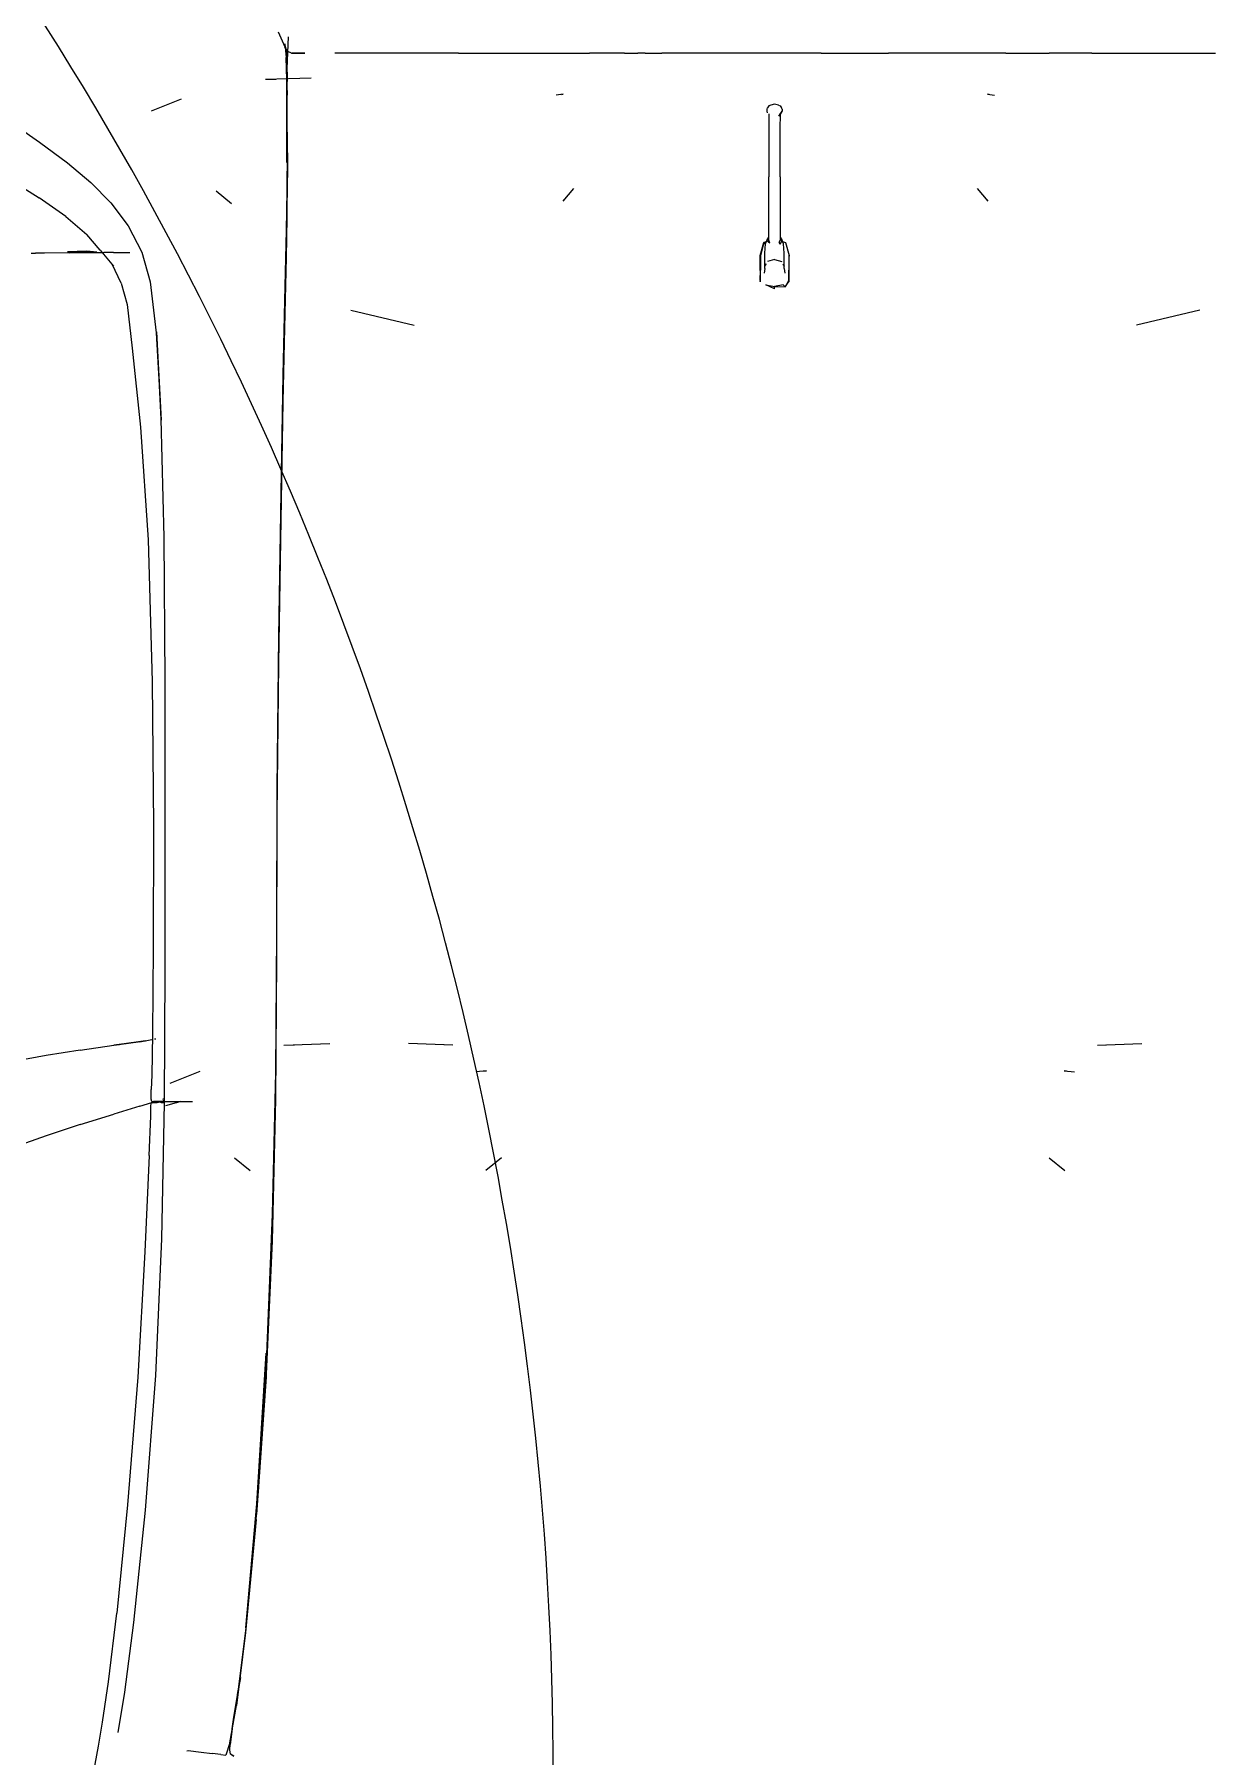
# Model space of a CAD drawing. Header units: millimetres. Extents: x -49742 to -28323, y -43447 to -3800.
# Drawn here: x -44496 to -43394, y -40142 to -38535 of the extents above; entities that cross this region are included whole.
import ezdxf

# ---------------------------------------------------------------- set-up
doc = ezdxf.new("R2010")
doc.units = ezdxf.units.MM
doc.layers.add('A-DETL-THIN', color=151, linetype='Continuous', lineweight=9)
doc.layers.add('G-IMPT', color=8, linetype='Continuous', lineweight=9)

# ---------------------------------------------------------------- blocks, each defined once
blk = doc.blocks.new('CRT_Fiat Punto - Punto_dwg-985961-PONTOS ELÉTRICOS GARAGEM')
at = {"layer": 'G-IMPT'}
for p, q in [((822.12, 130.78), (822.73, 129.39)), ((822.78, 129.36), (822.74, 129.67)), ((822.74, 129.67), (822.86, 128.39)), ((822.96, 127.39), (823.06, 130.31)), ((823, 128.95), (822.73, 129.39)), ((822.78, 129.36), (822.86, 128.39)), ((822.96, 125.33), (822.86, 128.39)), ((822.86, 128.39), (822.91, 126.31)), ((822.91, 127.51), (822.89, 129.13)), ((823.36, 128.81), (823, 128.95)), ((823.36, 128.81), (824.6, 128.81)), ((823.36, 128.81), (823.41, 128.81)), ((824.6, 128.81), (823.41, 128.81)), ((831.05, 128.81), (827.36, 128.81)), ((834.92, 128.81), (831.05, 128.81)), ((838.87, 128.81), (834.92, 128.81)), ((838.87, 128.81), (842.83, 128.81)), ((842.83, 128.81), (846.86, 128.81)), ((846.86, 128.81), (851.04, 128.81)), ((854.28, 128.81), (851.04, 128.81)), ((854.28, 128.81), (855.51, 128.81)), ((856.19, 128.81), (855.51, 128.81)), ((856.19, 128.81), (857.76, 128.81)), ((860.34, 128.81), (857.76, 128.81)), ((864.04, 128.81), (860.34, 128.81)), ((868.29, 128.81), (864.04, 128.81)), ((872.54, 128.81), (868.29, 128.81)), ((872.54, 128.81), (876.23, 128.81)), ((876.23, 128.81), (878.81, 128.81)), ((880.39, 128.81), (878.81, 128.81)), ((881.06, 128.81), (880.39, 128.81)), ((882.29, 128.81), (881.06, 128.81)), ((885.54, 128.81), (882.29, 128.81)), ((889.71, 128.81), (885.54, 128.81)), ((889.71, 128.81), (893.74, 128.81)), ((897.7, 128.81), (893.74, 128.81)), ((897.7, 128.81), (901.66, 128.81)), ((901.66, 128.81), (905.52, 128.81)), ((905.52, 128.81), (909.18, 128.81)), ((820.92, 126.39), (825.19, 126.51)), ((820.92, 126.39), (821.9, 126.4)), ((822.96, 127.03), (822.96, 127.39)), ((822.96, 127.03), (822.96, 126.19)), ((822.91, 122.45), (822.91, 126.31)), ((822.96, 125.33), (822.96, 126.19)), ((822.96, 121.47), (822.96, 125.33)), ((822.96, 125.33), (822.96, 124.91)), ((822.96, 121.05), (822.96, 124.91)), ((848.58, 125), (847.92, 124.92)), ((848.43, 124.97), (848.58, 125)), ((888.14, 124.97), (887.99, 125)), ((887.99, 125), (888.65, 124.92)), ((813.1, 124.53), (810.32, 123.43)), ((867.52, 123.61), (867.56, 123.73)), ((867.53, 123.43), (867.52, 123.61)), ((867.57, 123.27), (867.53, 123.43)), ((867.69, 123.93), (867.56, 123.73)), ((867.68, 123.18), (867.68, 121.71)), ((867.87, 123.99), (867.69, 123.93)), ((868.22, 124.06), (867.87, 123.99)), ((868.57, 123.99), (868.22, 124.06)), ((868.57, 123.99), (868.74, 123.93)), ((868.63, 122.97), (868.91, 123.43)), ((868.63, 122.97), (868.87, 123.27)), ((868.63, 122.97), (868.77, 123.19)), ((868.73, 123.11), (868.91, 123.43)), ((868.74, 123.93), (868.87, 123.73)), ((868.75, 121.71), (868.77, 123.19)), ((868.92, 123.61), (868.87, 123.73)), ((868.87, 123.27), (868.91, 123.43)), ((868.92, 123.61), (868.91, 123.43)), ((797.86, 122.01), (799.94, 120.53)), ((822.92, 118.66), (822.91, 122.45)), ((867.68, 121.71), (867.68, 117.32)), ((868.63, 122.97), (868.73, 123.11)), ((868.75, 117.32), (868.75, 121.71)), ((799.94, 120.53), (802.53, 118.63)), ((822.96, 121.47), (822.97, 117.68)), ((822.97, 117.26), (822.96, 121.05)), ((802.53, 118.63), (804.71, 116.81)), ((822.92, 118.66), (822.92, 119.86)), ((822.95, 116.01), (822.97, 119.74)), ((822.97, 119.38), (822.97, 119.74)), ((822.97, 119.38), (822.97, 118.54)), ((822.97, 117.68), (822.97, 118.54)), ((806.57, 114.9), (804.71, 116.81)), ((822.95, 113.53), (822.97, 117.26)), ((822.97, 117.68), (822.97, 117.26)), ((822.97, 117.68), (822.97, 117.26)), ((867.68, 112.91), (867.68, 117.32)), ((868.75, 117.32), (868.75, 112.91)), ((797.82, 116.72), (799.92, 115.36)), ((802.38, 113.63), (799.92, 115.36)), ((816.34, 116.02), (817.79, 114.85)), ((822.88, 112.33), (822.95, 116.01)), ((849.54, 116.25), (848.54, 115.06)), ((848.65, 115.19), (848.54, 115.06)), ((887.03, 116.25), (888.03, 115.06)), ((887.92, 115.19), (888.03, 115.06)), ((802.38, 113.63), (804.35, 111.97)), ((806.57, 114.9), (808.18, 112.77)), ((817.63, 114.97), (817.79, 114.85)), ((805.58, 110.52), (804.35, 111.97)), ((808.18, 112.77), (809.45, 110.33)), ((822.76, 107.16), (822.88, 112.33)), ((822.88, 109.85), (822.95, 113.53)), ((867.68, 111.44), (867.68, 112.91)), ((868.75, 112.91), (868.75, 111.44)), ((804.34, 110.42), (802.53, 110.35)), ((805.58, 110.52), (806.83, 109.03)), ((867.33, 110.25), (867.37, 111.1)), ((867.37, 111.1), (867.51, 111.4)), ((867.51, 111.4), (867.68, 111.73)), ((867.78, 111.19), (867.68, 111.44)), ((868.75, 111.73), (868.93, 111.4)), ((869.06, 111.1), (868.93, 111.4)), ((868.96, 111.33), (869.22, 111.23)), ((869.1, 110.25), (869.06, 111.1)), ((869.22, 111.23), (869.56, 110.03)), ((799.18, 110.24), (799.57, 110.24)), ((800.42, 110.25), (799.57, 110.24)), ((802.71, 110.27), (800.42, 110.25)), ((802.71, 110.27), (805.35, 110.29)), ((804.55, 110.29), (803.12, 110.29)), ((803.12, 110.29), (804.05, 110.29)), ((804.96, 110.29), (804.05, 110.29)), ((804.55, 110.29), (804.99, 110.29)), ((804.96, 110.29), (805.35, 110.29)), ((804.99, 110.29), (805.92, 110.29)), ((806.83, 110.29), (805.92, 110.29)), ((807.53, 107.45), (806.7, 109.21)), ((806.83, 109.03), (806.7, 109.21)), ((806.83, 110.29), (807.22, 110.29)), ((807.22, 110.29), (808.34, 110.29)), ((809.45, 110.33), (810.23, 107.57)), ((822.76, 104.68), (822.88, 109.85)), ((866.88, 108.63), (866.88, 110.03)), ((866.88, 110), (866.88, 110.03)), ((866.88, 109.97), (866.88, 110)), ((867.31, 108.81), (867.26, 108.38)), ((867.31, 108.81), (867.33, 109.02)), ((867.33, 109.38), (867.33, 110.25)), ((867.33, 109.02), (867.33, 109.38)), ((867.4, 109.25), (867.33, 109.02)), ((867.33, 109.02), (867.44, 109.23)), ((868.22, 109.66), (867.55, 109.47)), ((868.22, 109.66), (868.88, 109.47)), ((869, 109.23), (869.1, 109.02)), ((869.03, 109.25), (869.1, 109.02)), ((869.1, 109.38), (869.1, 110.25)), ((869.1, 109.02), (869.1, 109.38)), ((869.12, 108.81), (869.1, 109.02)), ((869.12, 108.81), (869.18, 108.38)), ((869.56, 108.63), (869.56, 110.03)), ((869.56, 110.03), (869.56, 110)), ((869.56, 110), (869.56, 109.97)), ((810.23, 107.57), (810.78, 102.84)), ((822.58, 98.92), (822.76, 107.16)), ((866.88, 108.63), (866.88, 107.64)), ((866.88, 107.64), (866.91, 107.68)), ((866.88, 107.61), (866.88, 107.64)), ((866.88, 107.61), (866.88, 107.58)), ((868.22, 106.91), (867.41, 107.3)), ((867.41, 107.3), (868.22, 107.14)), ((868.22, 106.91), (868.22, 107.14)), ((869.56, 107.61), (869.56, 107.64)), ((869.56, 107.58), (869.56, 107.61)), ((822.58, 96.44), (822.76, 104.68)), ((828.85, 104.94), (834.73, 103.54)), ((907.72, 104.94), (901.84, 103.54)), ((810.78, 102.84), (811.24, 94.73)), ((810.8, 102.92), (811.22, 94.81)), ((810.8, 102.92), (811.24, 94.73)), ((822.38, 87.97), (822.58, 98.92)), ((822.38, 85.49), (822.58, 96.44)), ((811.22, 94.81), (811.49, 83.87)), ((822.18, 74.65), (822.38, 87.97)), ((822.18, 72.17), (822.38, 85.49)), ((811.49, 83.87), (811.58, 70.56)), ((822.03, 60.53), (822.18, 74.65)), ((822.03, 58.05), (822.18, 72.17)), ((811.58, 70.56), (811.58, 56.61)), ((821.98, 47.17), (822.03, 60.53)), ((821.98, 44.69), (822.03, 58.05)), ((811.58, 56.61), (811.58, 43.77)), ((821.88, 34.15), (821.98, 47.17)), ((811.58, 43.77), (811.51, 31.35)), ((821.88, 31.67), (821.98, 44.69)), ((806.85, 36.7), (809.8, 37.09)), ((809.27, 37.02), (806.85, 36.7)), ((809.8, 37.09), (807.38, 36.77)), ((809.27, 37.02), (810.39, 37.23)), ((810.75, 37.26), (810.64, 37.26)), ((822.65, 36.71), (826.92, 36.84)), ((838.35, 36.71), (834.23, 36.84)), ((898.22, 36.71), (902.34, 36.84)), ((800.55, 35.73), (797.71, 35.21)), ((803.72, 36.24), (800.55, 35.73)), ((803.72, 36.24), (806.85, 36.7)), ((806.85, 36.7), (807.38, 36.77)), ((822.65, 36.71), (823.63, 36.72)), ((838.35, 36.71), (837.6, 36.72)), ((898.22, 36.71), (898.97, 36.72)), ((814.83, 34.25), (812.05, 33.14)), ((821.58, 21.02), (821.88, 34.15)), ((841.46, 34.32), (840.5, 34.23)), ((841.23, 34.29), (841.46, 34.32)), ((895.34, 34.29), (895.12, 34.32)), ((895.12, 34.32), (896.07, 34.23)), ((809.27, 31.02), (806.85, 30.29)), ((809.27, 31.02), (810.39, 31.38)), ((810.27, 30.12), (810.3, 30.96)), ((810.3, 30.96), (810.31, 31.33)), ((810.39, 31.47), (810.31, 31.7)), ((810.39, 31.47), (811.18, 31.49)), ((810.39, 31.47), (810.91, 31.47)), ((810.55, 31.51), (811.18, 31.49)), ((811.03, 31.45), (810.64, 31.45)), ((810.91, 31.47), (810.96, 31.47)), ((811.27, 31.35), (810.96, 31.47)), ((810.96, 31.47), (811.4, 31.47)), ((811.55, 31.49), (811.13, 31.48)), ((811.13, 31.48), (811.63, 31.48)), ((811.21, 31.42), (811.51, 31.58)), ((811.21, 31.42), (811.51, 31.49)), ((811.21, 31.42), (811.51, 31.49)), ((811.52, 31.35), (811.21, 31.42)), ((811.51, 31.35), (811.26, 18.71)), ((811.52, 31.35), (811.27, 31.35)), ((811.4, 31.47), (812.51, 31.47)), ((811.63, 31.48), (812.75, 31.48)), ((811.69, 31.09), (813.1, 31.49)), ((812.51, 31.47), (813.95, 31.47)), ((812.7, 31.38), (813.1, 31.49)), ((812.75, 31.48), (814.17, 31.48)), ((821.58, 18.53), (821.88, 31.67)), ((803.72, 29.32), (800.55, 28.28)), ((803.72, 29.32), (806.85, 30.29)), ((810.12, 26.44), (810.27, 30.12)), ((800.55, 28.28), (797.68, 27.26)), ((818.07, 26.24), (819.52, 25.06)), ((842.85, 26.24), (841.4, 25.06)), ((893.72, 26.24), (895.17, 25.06)), ((819.35, 25.18), (819.52, 25.06)), ((841.56, 25.18), (841.4, 25.06)), ((895.01, 25.18), (895.17, 25.06)), ((821.05, 7.98), (821.58, 21.02)), ((811.26, 18.71), (810.73, 6.03)), ((821, 5.47), (821.58, 18.53)), ((820.13, -5.9), (821, 8.1)), ((821.04, 7.62), (820.17, -6.01)), ((820.27, -4.81), (821.05, 7.98)), ((820.27, -4.81), (821.04, 7.62)), ((810.73, 6.03), (809.76, -6.47)), ((820.08, -7.33), (821, 5.47)), ((821.01, 5.91), (820.1, -6.88)), ((821.01, 5.91), (820.17, -6.01)), ((819.12, -17.39), (820.13, -5.9)), ((819.12, -17.39), (820.17, -6.01)), ((820.1, -6.88), (820.17, -6.01)), ((809.76, -6.47), (808.67, -16.92)), ((820.08, -7.33), (819.09, -17.85)), ((806.36, -22.41), (807.13, -16.05)), ((808.67, -16.92), (807.85, -23.37)), ((819.12, -17.39), (818.28, -24.15)), ((819.12, -17.39), (818.35, -23.6)), ((819.09, -17.85), (818.23, -24.62)), ((818.43, -23.2), (818.63, -22)), ((805.8, -26.15), (806.36, -22.41)), ((807.85, -23.37), (807.21, -27.11)), ((817.97, -25.9), (818.48, -22.72)), ((818.28, -24.15), (818.43, -23.2)), ((818.35, -23.6), (818.48, -22.72)), ((817.63, -28.08), (818.23, -24.62)), ((817.84, -26.79), (817.65, -28.24)), ((817.84, -26.79), (817.97, -25.9)), ((817.63, -28.08), (817.24, -29.22)), ((817.63, -28.72), (817.65, -28.24)), ((817.69, -29.13), (817.63, -28.72)), ((813.63, -28.81), (813.75, -28.8)), ((813.75, -28.8), (814.96, -28.95)), ((814.96, -28.95), (815.99, -29.08)), ((816.78, -29.17), (815.99, -29.08)), ((816.78, -29.17), (817.24, -29.22)), ((817.98, -29.33), (817.69, -29.13)), ((817.98, -29.33), (817.78, -29.18)), ((817.99, -29.36), (817.78, -29.18))]:
    blk.add_line(p, q, dxfattribs=at)
at = {"layer": 'G-IMPT', "flags": 128}
for points in [[(802.53, 110.35), (804.55, 110.29), (805.27, 110.32), (804.35, 110.42)], [(866.88, 107.71), (866.91, 108.66), (866.88, 110.03), (867.21, 111.23), (867.48, 111.33)], [(867.37, 111.07), (867.24, 111.22), (867.21, 111.23), (866.91, 110.03), (866.91, 108.66)], [(867.69, 111.55), (867.51, 111.4), (867.78, 111.19)], [(807.53, 107.45), (808.08, 105.48), (808.55, 101.43), (809.34, 94.07), (810.04, 83.61), (810.41, 70.46), (810.54, 57.04), (810.51, 45.77), (810.43, 37.71), (810.37, 33.91), (810.33, 32.59)], [(810.31, 31.7), (810.31, 31.95), (810.33, 32.59)], [(810.39, 31.47), (810.48, 31.33), (810.31, 31.33)], [(811.14, 31.4), (810.86, 31.34), (810.48, 31.33), (810.96, 31.47), (810.55, 31.51)], [(811.51, 31.68), (811.4, 31.68), (811.44, 31.64)], [(810.12, 26.44), (809.73, 17.51), (809.08, 5.87), (808.12, -5.97), (807.13, -16.05)], [(799.77, -59.42), (800.48, -55.8), (801.66, -49.25), (803, -41.82), (804.12, -35.54), (804.96, -30.91), (805.43, -28.38), (805.8, -26.15)]]:
    blk.add_lwpolyline(points, dxfattribs=at)
for points in [[(868.75, 111.44), (868.62, 111.23), (868.75, 111.07), (868.93, 111.4)], [(868.22, 107.14), (869.19, 107.1), (869.02, 107.3)], [(869.19, 107.1), (869.56, 107.64), (869.56, 108.63), (869.52, 108.66), (869.52, 107.68)]]:
    blk.add_lwpolyline(points, close=True, dxfattribs=at)
blk = doc.blocks.new('CRT_Fiat Punto - Fiat punto 2-985965-PONTOS ELÉTRICOS GARAGEM')
at = {"xscale": 10.05298727948713, "yscale": 10.05298727948713, "zscale": 10.05298727948713}
blk.add_blockref('CRT_Fiat Punto - Punto_dwg-985961-PONTOS ELÉTRICOS GARAGEM', (-8728.9, 102.4), dxfattribs=at)

msp = doc.modelspace()

# ---------------------------------------------------------------- linework, layer by layer
at = {"layer": 'A-DETL-THIN'}
msp.add_arc((-47057.384, -40158.726), 3045.327, 300.647158, 48.980787, dxfattribs=at)

# ---------------------------------------------------------------- block references
at = {"layer": 'G-IMPT'}
msp.add_blockref('CRT_Fiat Punto - Fiat punto 2-985965-PONTOS ELÉTRICOS GARAGEM', (-43804.62, -39949.651), dxfattribs=at)

doc.saveas('drawing.dxf')
